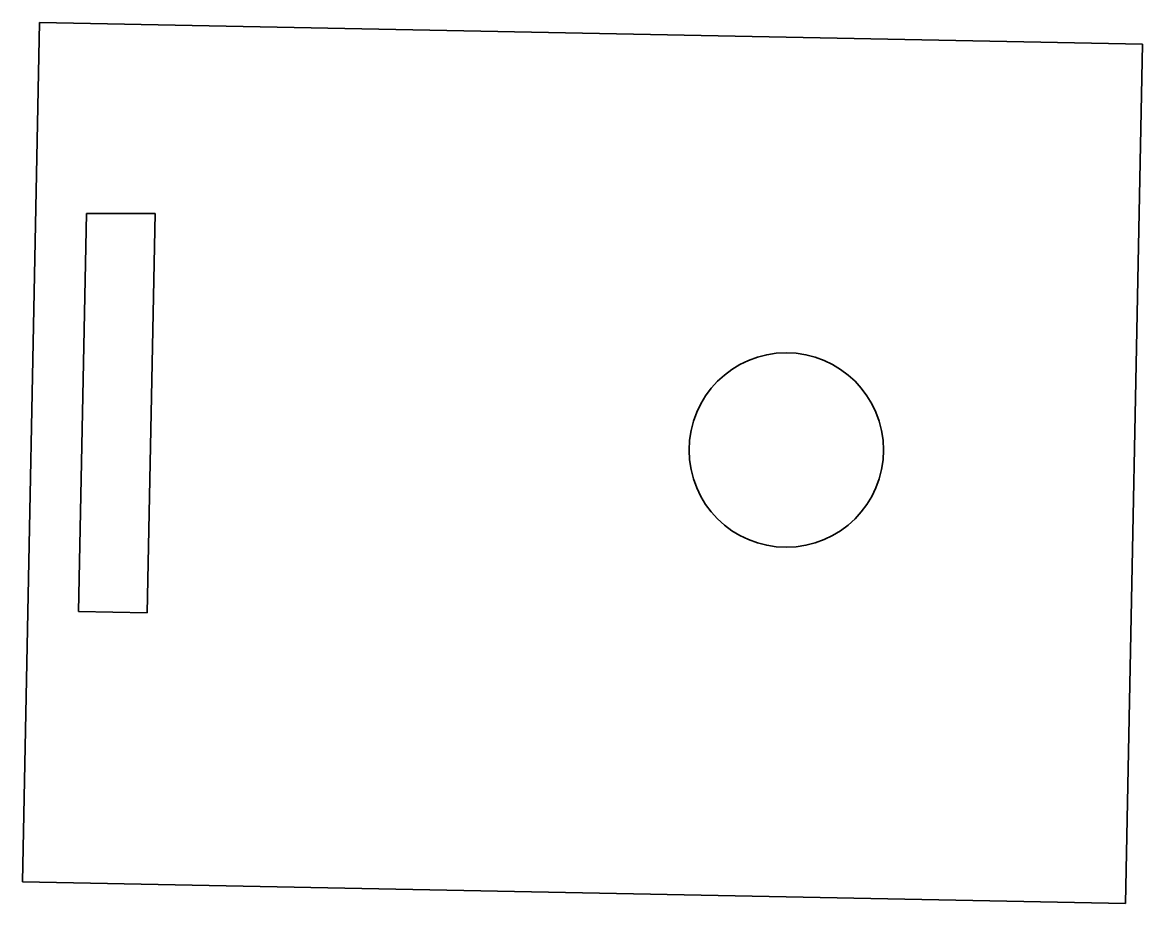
# Model space of a CAD drawing. Extents: x 130.6 to 166.4, y 91 to 119.
import ezdxf

# ---------------------------------------------------------------- set-up
doc = ezdxf.new("R2010")
doc.units = 0

msp = doc.modelspace()

# ---------------------------------------------------------------- linework, layer by layer
at = {"color": 7, "lineweight": 35}
for p, q in [((130.644165, 91.650024), (131.185181, 119.044678)), ((131.185181, 119.044678), (166.355957, 118.350006)), ((166.355957, 118.350006), (165.814941, 90.955353)), ((165.814941, 90.955353), (130.644165, 91.650024))]:
    msp.add_line(p, q, dxfattribs=at)
at = {"color": 7, "lineweight": 35, "ltscale": 0.317117}
msp.add_line((132.687744, 112.950714), (132.437256, 100.268494), dxfattribs=at)
at = {"color": 7, "lineweight": 35, "ltscale": 0.054739}
msp.add_line((134.877319, 112.950714), (132.687744, 112.950714), dxfattribs=at)
at = {"color": 7, "lineweight": 35, "ltscale": 0.318199}
msp.add_line((134.625977, 100.22525), (134.877319, 112.950714), dxfattribs=at)
at = {"color": 7, "lineweight": 35, "ltscale": 0.054729}
msp.add_line((132.437256, 100.268494), (134.625977, 100.22525), dxfattribs=at)
at = {"color": 7, "lineweight": 35}
msp.add_circle((154.996338, 105.412811), 3.1, dxfattribs=at)

doc.saveas('drawing.dxf')
